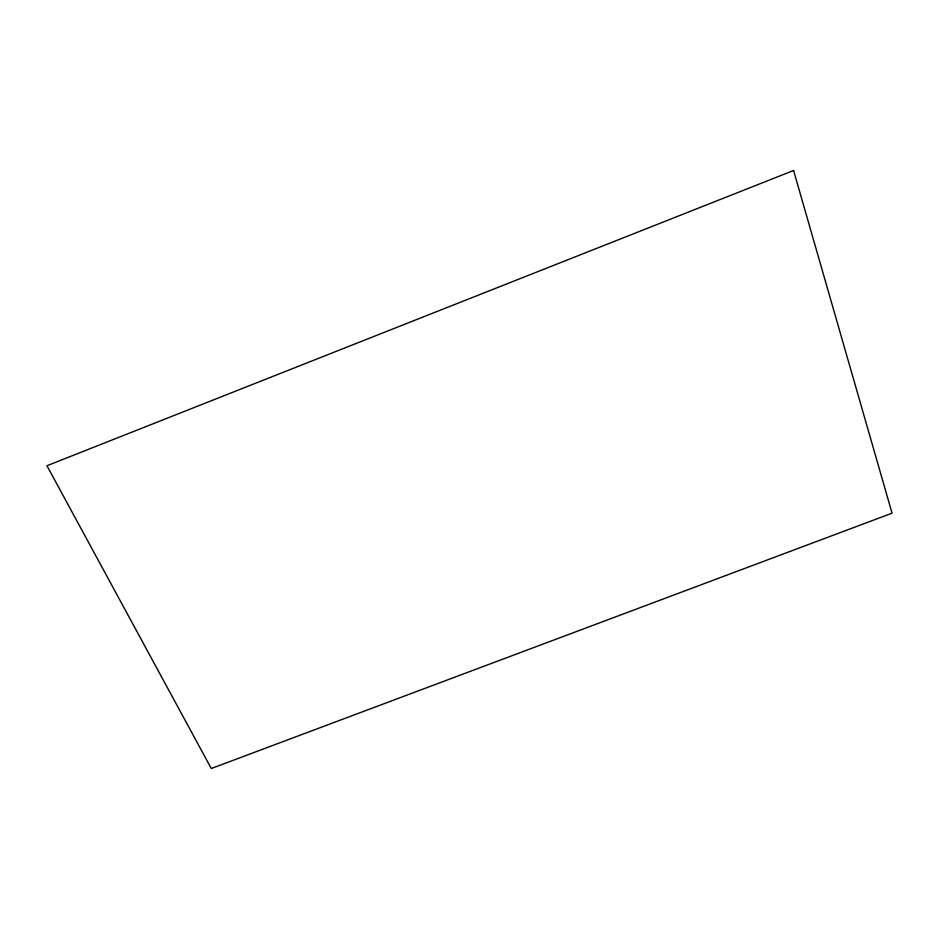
<?xml version="1.0" encoding="UTF-8"?>
<svg xmlns="http://www.w3.org/2000/svg" width="939" height="939" viewBox="0 0 939 939"><rect width="100%" height="100%" fill="white"/><g stroke="black" fill="none" stroke-linecap="round" stroke-linejoin="round"><path stroke-width="1.41" d="M793.584 170.487L46.95 465.744L211.287 768.513L892.05 513.175L793.584 170.487"/></g></svg>
